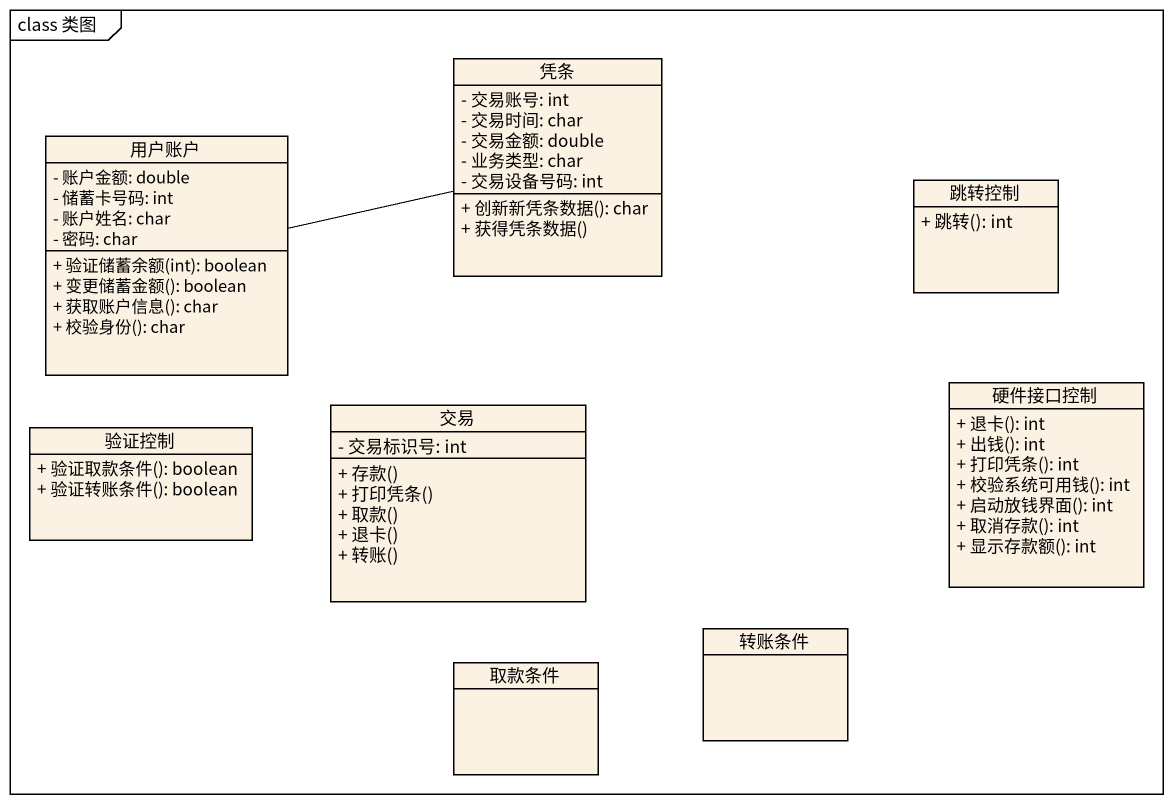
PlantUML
@startuml
mainframe class 类图
hide circle
hide empty members
skinparam classAttributeIconSize 0
class 凭条 {
  - 交易账号: int
  - 交易时间: char
  - 交易金额: double
  - 业务类型: char
  - 交易设备号码: int
  + 创新新凭条数据(): char
  + 获得凭条数据()
}
class 用户账户 {
  - 账户金额: double
  - 储蓄卡号码: int
  - 账户姓名: char
  - 密码: char
  + 验证储蓄余额(int): boolean
  + 变更储蓄金额(): boolean
  + 获取账户信息(): char
  + 校验身份(): char
}
class 跳转控制 {
  + 跳转(): int
}
class 硬件接口控制 {
  + 退卡(): int
  + 出钱(): int
  + 打印凭条(): int
  + 校验系统可用钱(): int
  + 启动放钱界面(): int
  + 取消存款(): int
  + 显示存款额(): int
}
class 验证控制 {
  + 验证取款条件(): boolean
  + 验证转账条件(): boolean
}
class 交易 {
  - 交易标识号: int
  + 存款()
  + 打印凭条()
  + 取款()
  + 退卡()
  + 转账()
}
class 取款条件
class 转账条件
用户账户 -right- 凭条
@enduml
